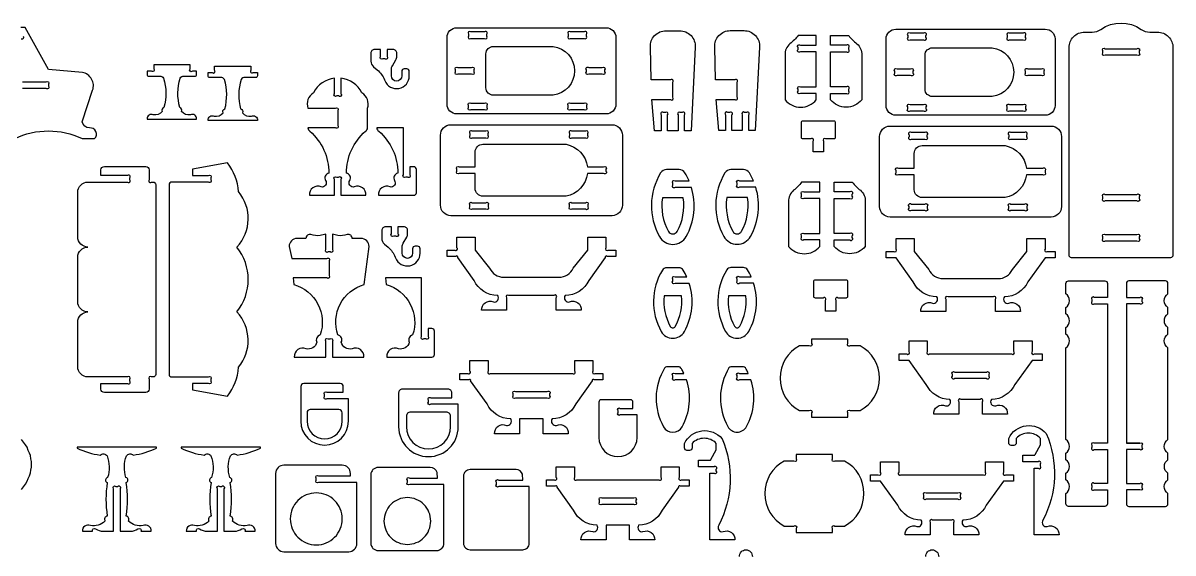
# Model space of a CAD drawing. Extents: x 2212 to 6276, y -163 to 2394.
# Drawn here: x 4152 to 6276, y 1415 to 2394 of the extents above; entities that cross this region are included whole.
import ezdxf

# ---------------------------------------------------------------- set-up
doc = ezdxf.new("R2010")
doc.units = 0
doc.header["$MEASUREMENT"] = 0
doc.layers.add('LAYER1', color=18, linetype='CONTINUOUS')

msp = doc.modelspace()

# ---------------------------------------------------------------- linework, layer by layer
at = {"layer": 'LAYER1'}
for points in [[(4136.3, 2180, -0.230289), (4260.9, 2180), (4284, 2180, 0.729626), (4274.5, 2199.7, -0.343544), (4260.9, 2211.2), (4280.3, 2269.4, 0.456332), (4261.5, 2302.3), (4198.6, 2307.6), (4155.6, 2385.6), (4147.6, 2385.6)], [(4151.4, 2369, -1), (4148.2, 2364)], [(4150.6, 2284.8), (4194.3, 2284.8, -1), (4198.6, 2280.5), (4198.6, 2278.8), (4198.6, 2277, -1), (4194.3, 2272.8), (4150.6, 2272.8)], [(5475, 1407.8, -0.427943), (5487, 1420.4, -0.427943), (5499, 1407.8, 0.204981)], [(5819.2, 1407.8, -0.427943), (5831.2, 1420.4, -0.427943), (5843.1, 1407.8, 0.204981)]]:
    msp.add_lwpolyline(points, format="xyb", dxfattribs=at)
for points in [[(4934.9, 2243.8), (4934.9, 2366.8, -0.414214), (4952.9, 2384.8), (5228.9, 2384.8, -0.414214), (5246.9, 2366.8), (5246.9, 2243.8, -0.414214), (5228.9, 2225.8), (4952.9, 2225.8, -0.414214)], [(5318.4, 2194.6), (5313.3, 2252.2), (5347.8, 2252.2, 1), (5352, 2256.4), (5352, 2284.2, 1), (5347.8, 2288.5), (5312.3, 2288.5), (5310.5, 2349, -0.431081), (5339.3, 2379.4), (5364.7, 2379.4, -0.431081), (5393.4, 2349), (5385.6, 2194.6), (5373.6, 2194.6), (5373.6, 2224, 1), (5369.4, 2228.2), (5365.8, 2228.2, 1), (5361.6, 2224), (5361.6, 2194.6), (5342.4, 2194.6), (5342.4, 2224, 1), (5338.2, 2228.2), (5334.6, 2228.2, 1), (5330.4, 2224), (5330.4, 2194.6)], [(5437.2, 2194.8), (5432.2, 2252.4), (5466.6, 2252.4, 1), (5470.8, 2256.7), (5470.8, 2284.5, 1), (5466.6, 2288.7), (5431.1, 2288.7), (5429.4, 2349.2, -0.431081), (5458.1, 2379.6), (5483.6, 2379.6, -0.431081), (5512.3, 2349.2), (5504.4, 2194.8), (5492.4, 2194.8), (5492.4, 2224.2, 1), (5488.2, 2228.4), (5484.7, 2228.4, 1), (5480.4, 2224.2), (5480.4, 2194.8), (5461.2, 2194.8), (5461.2, 2224.2, 1), (5457, 2228.4), (5453.5, 2228.4, 1), (5449.2, 2224.2), (5449.2, 2194.8)], [(5746, 2241.3), (5746, 2364.3, -0.414214), (5764, 2382.3), (6040, 2382.3, -0.414214), (6058, 2364.3), (6058, 2241.3, -0.414214), (6040, 2223.3), (5764, 2223.3, -0.414214)], [(6088.7, 1960.1, -0.414214), (6083.9, 1964.9), (6083.9, 2348, -0.414214), (6112.7, 2376.8), (6126.9, 2376.8, 0.155074), (6142.7, 2381.8, -0.31779), (6217.2, 2381.8, 0.155074), (6232.9, 2376.8), (6247.1, 2376.8, -0.414214), (6275.9, 2348), (6275.9, 1964.9, -0.414214), (6271.1, 1960.1)], [(4974.8, 2373.1), (4974.8, 2369.6, 1), (4979.1, 2365.3), (5004.2, 2365.3, 1), (5008.4, 2369.6), (5008.4, 2373.1, 1), (5004.2, 2377.3), (4979.1, 2377.3, 1)], [(5158.8, 2373.1), (5158.8, 2369.6, 1), (5163.1, 2365.3), (5188.2, 2365.3, 1), (5192.4, 2369.6), (5192.4, 2373.1, 1), (5188.2, 2377.3), (5163.1, 2377.3, 1)], [(5559.4, 2334.4), (5559.4, 2251.6, 0.468323), (5617, 2251.6), (5617, 2263.6), (5587.6, 2263.6, -1), (5583.4, 2267.8), (5583.4, 2271.3, -1), (5587.6, 2275.6), (5617, 2275.6), (5617, 2340.4), (5587.6, 2340.4, -1), (5583.4, 2344.7), (5583.4, 2348.2, -1), (5587.6, 2352.4), (5617, 2352.4), (5617, 2370.4), (5583.4, 2370.4, -0.082449), (5568.4, 2355.4, 0.237515)], [(5701, 2334.4), (5701, 2251.6, -0.468323), (5643.4, 2251.6), (5643.4, 2263.6), (5672.7, 2263.6, 1), (5677, 2267.8), (5677, 2271.3, 1), (5672.7, 2275.6), (5643.4, 2275.6), (5643.4, 2340.4), (5672.7, 2340.4, 1), (5677, 2344.7), (5677, 2348.2, 1), (5672.7, 2352.4), (5643.4, 2352.4), (5643.4, 2370.4), (5677, 2370.4, 0.082449), (5692, 2355.4, -0.237515)], [(5786, 2370.6), (5786, 2367.1, 1), (5790.2, 2362.8), (5815.3, 2362.8, 1), (5819.6, 2367.1), (5819.6, 2370.6, 1), (5815.3, 2374.8), (5790.2, 2374.8, 1)], [(5969.9, 2370.6), (5969.9, 2367.1, 1), (5974.2, 2362.8), (5999.3, 2362.8, 1), (6003.5, 2367.1), (6003.5, 2370.6, 1), (5999.3, 2374.8), (5974.2, 2374.8, 1)], [(4819.2, 2288.9), (4819.8, 2287.2, 0.825341), (4865.3, 2295.9), (4865.3, 2304.2, 0.414214), (4860.6, 2308.8), (4855.9, 2308.8, 0.414214), (4851.3, 2304.2), (4851.3, 2295.9, -1), (4832.1, 2295.9), (4832.1, 2307.6, -0.131652), (4834, 2314.5), (4840.4, 2325.5, 0.131652), (4842.2, 2332.4), (4842.2, 2337.6, 0.414214), (4835.3, 2344.6), (4824.3, 2344.6), (4824.3, 2331.9, -1), (4820, 2327.7), (4816.5, 2327.7, -1), (4812.3, 2331.9), (4812.3, 2344.6), (4801.3, 2344.6, 0.414214), (4794.3, 2337.6), (4794.3, 2323.3, 0.220517), (4799.2, 2312.8), (4806.1, 2306.9, -0.122252)], [(5130.8, 2260.3), (5020.4, 2260.3, -0.414214), (5006.9, 2273.8), (5006.9, 2336.8, -0.414214), (5020.4, 2350.3), (5130.8, 2350.3, -0.88519)], [(5941.9, 2257.8), (5831.5, 2257.8, -0.414214), (5818, 2271.3), (5818, 2334.3, -0.414214), (5831.5, 2347.8), (5941.9, 2347.8, -0.88519)], [(6150.6, 2346.2), (6209.3, 2346.2, -1), (6213.5, 2342), (6213.5, 2338.5, -1), (6209.3, 2334.2), (6150.6, 2334.2, -1), (6146.3, 2338.5), (6146.3, 2342, -1)], [(4426.7, 2216.2), (4472.3, 2216.2, 0.570657), (4461.1, 2224.2, -0.289506), (4444.6, 2230.4, 0.497317), (4441.4, 2237.3, 0.217136), (4441.4, 2237.3, -0.145354), (4442.2, 2291.9, -0.281118), (4449.2, 2295.4), (4469.5, 2295.4, 0.414214), (4472.4, 2298.3), (4472.4, 2304.6), (4464.6, 2304.6, -1), (4460.4, 2308.8), (4460.4, 2316.6), (4432.8, 2316.6), (4426.7, 2316.6), (4420.7, 2316.6), (4393.1, 2316.6), (4393.1, 2308.8, -1), (4388.9, 2304.6), (4381.1, 2304.6), (4381.1, 2298.3, 0.414214), (4384, 2295.4), (4404.3, 2295.4, -0.281118), (4411.3, 2291.9, -0.145354), (4412.1, 2237.3, 0.217136), (4412.1, 2237.3, 0.497317), (4408.9, 2230.4, -0.289506), (4392.3, 2224.2, 0.570657), (4381.2, 2216.2)], [(4539.1, 2213.7), (4493.5, 2213.7, -0.570657), (4504.7, 2221.7, 0.289506), (4521.2, 2227.9, -0.497317), (4524.4, 2234.8, -0.217136), (4524.4, 2234.8, 0.145354), (4523.7, 2289.4, 0.281118), (4516.6, 2292.9), (4496.4, 2292.9, -0.414214), (4493.5, 2295.8), (4493.5, 2302.1), (4501.2, 2302.1, 1), (4505.5, 2306.3), (4505.5, 2314.1), (4533.1, 2314.1), (4539.1, 2314.1), (4545.1, 2314.1), (4572.7, 2314.1), (4572.7, 2306.3, 1), (4576.9, 2302.1), (4584.7, 2302.1), (4584.7, 2295.8, -0.414214), (4581.8, 2292.9), (4561.6, 2292.9, 0.281118), (4554.5, 2289.4, 0.145354), (4553.7, 2234.8, -0.217136), (4553.7, 2234.8, -0.497317), (4556.9, 2227.9, 0.289506), (4573.5, 2221.7, -0.570657), (4584.7, 2213.7)], [(4980.2, 2299.3), (4955.1, 2299.3, -1), (4950.8, 2303.6), (4950.8, 2307.1, -1), (4955.1, 2311.3), (4980.2, 2311.3, -1), (4984.4, 2307.1), (4984.4, 2303.6, -1)], [(5196.7, 2311.3), (5221.8, 2311.3, -1), (5226, 2307.1), (5226, 2303.6, -1), (5221.8, 2299.3), (5196.7, 2299.3, -1), (5192.4, 2303.6), (5192.4, 2307.1, -1)], [(5791.3, 2296.8), (5766.2, 2296.8, -1), (5762, 2301.1), (5762, 2304.6, -1), (5766.2, 2308.8), (5791.3, 2308.8, -1), (5795.6, 2304.6), (5795.6, 2301.1, -1)], [(6007.8, 2308.8), (6032.9, 2308.8, -1), (6037.1, 2304.6), (6037.1, 2301.1, -1), (6032.9, 2296.8), (6007.8, 2296.8, -1), (6003.5, 2301.1), (6003.5, 2304.6, -1)], [(4739, 2291.9), (4739, 2263, -1), (4734.7, 2258.8), (4731.2, 2258.8, -1), (4727, 2263), (4727, 2291.9, 0.24185), (4688.3, 2264.9, 0.346655), (4677.9, 2236.1), (4728.7, 2236.1, -1), (4733, 2231.9), (4733, 2204.3, -1), (4728.7, 2200.1), (4677.9, 2200.1, 0.260797), (4681.6, 2193.6, -0.220455), (4716.6, 2116.2, 0.497317), (4710.4, 2102.7, -0.687365), (4702.4, 2090.8, 0.570657), (4680.7, 2075.3), (4727, 2075.3), (4727, 2104.7, -1), (4731.2, 2108.9), (4733, 2108.9), (4734.7, 2108.9, -1), (4739, 2104.7), (4739, 2075.3), (4785.2, 2075.3, 0.570657), (4763.6, 2090.8, -0.687365), (4755.5, 2102.7, 0.497317), (4749.3, 2116.2, -0.220455), (4784.4, 2193.6, 0.260797), (4788, 2200.1), (4788, 2236.1, 0.346655), (4777.6, 2264.9, 0.24185)], [(4979.1, 2245.3), (5004.2, 2245.3, -1), (5008.4, 2241.1), (5008.4, 2237.6, -1), (5004.2, 2233.3), (4979.1, 2233.3, -1), (4974.8, 2237.6), (4974.8, 2241.1, -1)], [(5163.1, 2245.3), (5188.2, 2245.3, -1), (5192.4, 2241.1), (5192.4, 2237.6, -1), (5188.2, 2233.3), (5163.1, 2233.3, -1), (5158.8, 2237.6), (5158.8, 2241.1, -1)], [(5790.2, 2242.8), (5815.3, 2242.8, -1), (5819.6, 2238.6), (5819.6, 2235.1, -1), (5815.3, 2230.8), (5790.2, 2230.8, -1), (5786, 2235.1), (5786, 2238.6, -1)], [(5974.2, 2242.8), (5999.3, 2242.8, -1), (6003.5, 2238.6), (6003.5, 2235.1, -1), (5999.3, 2230.8), (5974.2, 2230.8, -1), (5969.9, 2235.1), (5969.9, 2238.6, -1)], [(5611.4, 2155.4), (5611.4, 2175.2, 1), (5607.1, 2179.4), (5592.6, 2179.4, -0.414214), (5589.8, 2182.3), (5589.8, 2210.1, -0.414214), (5592.6, 2213), (5649.3, 2213, -0.414214), (5652.2, 2210.1), (5652.2, 2182.3, -0.414214), (5649.3, 2179.4), (5634.8, 2179.4, 1), (5630.6, 2175.2), (5630.6, 2155.4)], [(4873.5, 2075.3, 0.414214), (4878.3, 2080.1), (4878.3, 2123.3, 0.414214), (4873.5, 2128.1), (4866.3, 2128.1), (4866.3, 2113.2, -1), (4862.1, 2108.9), (4858.6, 2108.9, -1), (4854.3, 2113.2), (4854.3, 2200.1), (4805.3, 2200.1, 0.260797), (4808.9, 2193.6, -0.220455), (4843.9, 2116.2, 0.497317), (4837.8, 2102.7, -0.687365), (4829.7, 2090.8, 0.570657), (4808.1, 2075.3)], [(4922.9, 2056.9), (4922.9, 2186.5, -0.414214), (4942.1, 2205.7), (5239.7, 2205.7, -0.414214), (5258.9, 2186.5), (5258.9, 2056.9, -0.414214), (5239.7, 2037.7), (4942.1, 2037.7, -0.414214)], [(4977.3, 2189.5), (4977.3, 2185.9, 1), (4981.5, 2181.7), (5006.7, 2181.7, 1), (5010.9, 2185.9), (5010.9, 2189.5, 1), (5006.7, 2193.7), (4981.5, 2193.7, 1)], [(5161.3, 2189.5), (5161.3, 2185.9, 1), (5165.5, 2181.7), (5190.6, 2181.7, 1), (5194.9, 2185.9), (5194.9, 2189.5, 1), (5190.6, 2193.7), (5165.5, 2193.7, 1)], [(5734, 2054.4), (5734, 2184, -0.414214), (5753.2, 2203.2), (6050.8, 2203.2, -0.414214), (6070, 2184), (6070, 2054.4, -0.414214), (6050.8, 2035.2), (5753.2, 2035.2, -0.414214)], [(5817.8, 2191.2), (5792.7, 2191.2, 1), (5788.4, 2186.9), (5788.4, 2183.4, 1), (5792.7, 2179.2), (5817.8, 2179.2, 1), (5822, 2183.4), (5822, 2186.9, 1)], [(5972.4, 2186.9), (5972.4, 2183.4, 1), (5976.6, 2179.2), (6001.8, 2179.2, 1), (6006, 2183.4), (6006, 2186.9, 1), (6001.8, 2191.2), (5976.6, 2191.2, 1)], [(5194.2, 2127.7), (5224.2, 2127.7, -1), (5228.5, 2123.5), (5228.5, 2119.9, -1), (5224.2, 2115.7), (5194.2, 2115.7, -0.326135), (5154.8, 2073.7), (5001.3, 2073.7, -0.414214), (4986.9, 2088.1), (4986.9, 2115.7), (4957.5, 2115.7, -1), (4953.3, 2119.9), (4953.3, 2123.5, -1), (4957.5, 2127.7), (4986.9, 2127.7), (4986.9, 2155.3, -0.414214), (5001.3, 2169.7), (5154.8, 2169.7, -0.326135)], [(6005.3, 2125.2), (6035.4, 2125.2, -1), (6039.6, 2120.9), (6039.6, 2117.4, -1), (6035.4, 2113.2), (6005.3, 2113.2, -0.326135), (5965.9, 2071.2), (5812.4, 2071.2, -0.414214), (5798, 2085.6), (5798, 2113.2), (5768.7, 2113.2, -1), (5764.4, 2117.4), (5764.4, 2120.9, -1), (5768.7, 2125.2), (5798, 2125.2), (5798, 2152.8, -0.414214), (5812.4, 2167.2), (5965.9, 2167.2, -0.326135)], [(4271.7, 1859.8, -0.414214), (4252.9, 1878.7), (4252.9, 1961, -0.414214), (4271.7, 1979.8, -0.414214), (4252.9, 1998.7), (4252.9, 2081, -0.414214), (4271.7, 2099.8), (4344.6, 2099.8, 1), (4348.9, 2104.1), (4348.9, 2107.6, 1), (4344.6, 2111.8), (4295.7, 2111.8), (4295.7, 2122.4, -0.414214), (4302, 2128.6), (4378.6, 2128.6, -0.414214), (4384.9, 2122.4), (4384.9, 2104.1, 1), (4389.1, 2099.8), (4392.1, 2099.8, -0.414214), (4396.9, 2095), (4396.9, 1744.6, -0.414214), (4392.1, 1739.8), (4389.1, 1739.8, 1), (4384.9, 1735.6), (4384.9, 1717.3, -0.414214), (4378.6, 1711), (4302, 1711, -0.414214), (4295.7, 1717.3), (4295.7, 1727.8), (4344.6, 1727.8, 1), (4348.9, 1732.1), (4348.9, 1735.6, 1), (4344.6, 1739.8), (4271.7, 1739.8, -0.414214), (4252.9, 1758.7), (4252.9, 1841, -0.414214)], [(4549.6, 2082.1, 0.157436), (4529.2, 2135.2), (4464.8, 2123.8), (4464.8, 2111.8), (4494.1, 2111.8, -1), (4498.4, 2107.6), (4498.4, 2104.1, -1), (4494.1, 2099.8), (4426.4, 2099.8, 0.414214), (4421.6, 2095), (4421.6, 2051.8), (4421.6, 1744.6, 0.414214), (4426.4, 1739.8), (4494.1, 1739.8, -1), (4498.4, 1735.6), (4498.4, 1732.1, -1), (4494.1, 1727.8), (4464.8, 1727.8), (4464.8, 1715.8), (4529.2, 1704.5, 0.157436), (4549.6, 1757.6, 0.379394), (4546.9, 1859.8, 0.346118), (4546.9, 1979.8, 0.379394)], [(5386.4, 2089.9), (5356.2, 2089.9, -1), (5352, 2094.2), (5352, 2097.7, -1), (5356.2, 2101.9), (5382, 2101.9, 0.035368), (5374.5, 2116.6, 0.261699), (5363.5, 2122.8), (5340.5, 2122.8, 0.261699), (5329.5, 2116.6, 0.2701), (5327.2, 1999.3, 0.587624), (5376.8, 1999.3, 0.203772)], [(5505.3, 2090.2), (5475.1, 2090.2, -1), (5470.8, 2094.4), (5470.8, 2097.9, -1), (5475.1, 2102.2), (5500.9, 2102.2, 0.035368), (5493.4, 2116.8, 0.261699), (5482.3, 2123), (5459.4, 2123, 0.261699), (5448.3, 2116.8, 0.2701), (5446.1, 1999.5, 0.587624), (5495.6, 1999.5, 0.203772)], [(5566, 2063.7), (5566, 1980.8, 0.468323), (5623.6, 1980.8), (5623.6, 1992.8), (5594.2, 1992.8, -1), (5590, 1997.1), (5590, 2000.6, -1), (5594.2, 2004.8), (5623.6, 2004.8), (5623.6, 2069.7), (5594.2, 2069.7, -1), (5590, 2073.9), (5590, 2077.4, -1), (5594.2, 2081.7), (5623.6, 2081.7), (5623.6, 2099.7), (5590, 2099.7, -0.082449), (5575, 2084.6, 0.237515)], [(5707.6, 2063.7), (5707.6, 1980.8, -0.468323), (5650, 1980.8), (5650, 1992.8), (5679.3, 1992.8, 1), (5683.6, 1997.1), (5683.6, 2000.6, 1), (5679.3, 2004.8), (5650, 2004.8), (5650, 2069.7), (5679.3, 2069.7, 1), (5683.6, 2073.9), (5683.6, 2077.4, 1), (5679.3, 2081.7), (5650, 2081.7), (5650, 2099.7), (5683.6, 2099.7, 0.082449), (5698.6, 2084.6, -0.237515)], [(4981.5, 2061.7), (5006.7, 2061.7, -1), (5010.9, 2057.5), (5010.9, 2053.9, -1), (5006.7, 2049.7), (4981.5, 2049.7, -1), (4977.3, 2053.9), (4977.3, 2057.5, -1)], [(5165.5, 2061.7), (5190.6, 2061.7, -1), (5194.9, 2057.5), (5194.9, 2053.9, -1), (5190.6, 2049.7), (5165.5, 2049.7, -1), (5161.3, 2053.9), (5161.3, 2057.5, -1)], [(5371.2, 2070.7), (5332.8, 2070.7, 0.166664), (5344, 2008.6, 0.587624), (5360, 2008.6, 0.166664)], [(5490, 2071), (5451.7, 2071, 0.166664), (5462.9, 2008.8, 0.587624), (5478.8, 2008.8, 0.166664)], [(6150.6, 2077), (6209.3, 2077, -1), (6213.5, 2072.8), (6213.5, 2069.3, -1), (6209.3, 2065), (6150.6, 2065, -1), (6146.3, 2069.3), (6146.3, 2072.8, -1)], [(5792.7, 2059.2), (5817.8, 2059.2, -1), (5822, 2054.9), (5822, 2051.4, -1), (5817.8, 2047.2), (5792.7, 2047.2, -1), (5788.4, 2051.4), (5788.4, 2054.9, -1)], [(5976.6, 2059.2), (6001.8, 2059.2, -1), (6006, 2054.9), (6006, 2051.4, -1), (6001.8, 2047.2), (5976.6, 2047.2, -1), (5972.4, 2051.4), (5972.4, 2054.9, -1)], [(4711.1, 1776.5), (4711.1, 1805.9, -1), (4715.3, 1810.1), (4718.8, 1810.1, -1), (4723.1, 1805.9), (4723.1, 1776.5), (4781.3, 1776.5, 0.570657), (4759.7, 1791.9, -0.424269), (4739.6, 1803.9, 0.497317), (4733.4, 1817.3, -0.429094), (4782.1, 1910.7), (4791, 1980.8), (4791, 1980.8, 0.414214), (4776.2, 1995.6), (4759.8, 1995.6, 0.480696), (4750.6, 2003, -0.114725), (4733.3, 2000.9, 0.056195), (4723.1, 2003.4), (4723.1, 1975, -1), (4718.8, 1970.7), (4715.3, 1970.7, -1), (4711.1, 1975), (4711.1, 2003.4, 0.056195), (4700.8, 2000.9, -0.114725), (4683.5, 2003, 0.480696), (4674.3, 1995.6), (4657.9, 1995.6, 0.414214), (4643.2, 1980.8), (4643.2, 1980.8), (4648.2, 1958.7), (4712.8, 1958.7, -1), (4717.1, 1954.5), (4717.1, 1927, -1), (4712.8, 1922.7), (4650.5, 1922.7), (4652, 1910.7, -0.429094), (4700.7, 1817.3, 0.497317), (4694.5, 1803.9, -0.424269), (4674.5, 1791.9, 0.570657), (4652.8, 1776.5)], [(4839.2, 1961.3), (4839.9, 1959.6, 0.825341), (4885.3, 1968.4), (4885.3, 1976.6, 0.414214), (4880.7, 1981.3), (4875.9, 1981.3, 0.414214), (4871.3, 1976.6), (4871.3, 1968.4, -1), (4852.2, 1968.4), (4852.2, 1980, -0.131652), (4854, 1987), (4860.4, 1998, 0.131652), (4862.2, 2004.9), (4862.2, 2010.1, 0.414214), (4855.3, 2017), (4844.3, 2017), (4844.3, 2004.4, -1), (4840.1, 2000.1), (4836.5, 2000.1, -1), (4832.3, 2004.4), (4832.3, 2017), (4821.3, 2017, 0.414214), (4814.4, 2010.1), (4814.4, 1995.8, 0.220517), (4819.3, 1985.2), (4826.2, 1979.3, -0.122252)], [(5136.7, 1863), (5136.7, 1886.1, 1), (5132.4, 1890.3), (5066.9, 1890.3), (5049.3, 1890.3, 1), (5045.1, 1886.1), (5045.1, 1863), (4998.8, 1863, -0.570657), (5020.5, 1878.4, 0.687365), (5028.5, 1890.3, -0.291722), (4985, 1918.1), (4954.6, 1960.5, 1), (4951.1, 1962.3), (4934.9, 1962.3), (4934.9, 1974.3), (4949.1, 1974.3, 1), (4953.3, 1978.5), (4953.3, 1998.3), (4986.9, 1998.3), (4986.9, 1974.3), (5013.7, 1940.6, 0.291722), (5039.8, 1923.9), (5066.9, 1923.9), (5141.9, 1923.9, 0.291722), (5168, 1940.6), (5194.9, 1974.3), (5194.9, 1998.3), (5228.5, 1998.3), (5228.5, 1978.5, 1), (5232.7, 1974.3), (5246.9, 1974.3), (5246.9, 1962.3), (5230.6, 1962.3, 1), (5227.2, 1960.5), (5196.7, 1918.1, -0.291722), (5153.2, 1890.3, 0.687365), (5161.3, 1878.4, -0.570657), (5182.9, 1863)], [(6150.6, 2002.7), (6209.3, 2002.7, -1), (6213.5, 1998.5), (6213.5, 1994.9, -1), (6209.3, 1990.7), (6150.6, 1990.7, -1), (6146.3, 1994.9), (6146.3, 1998.5, -1)], [(5947.8, 1860.5), (5947.8, 1883.6, 1), (5943.6, 1887.8), (5878, 1887.8), (5860.5, 1887.8, 1), (5856.2, 1883.6), (5856.2, 1860.5), (5810, 1860.5, -0.570657), (5831.6, 1875.9, 0.687365), (5839.7, 1887.8, -0.291722), (5796.1, 1915.6), (5764.4, 1959.8), (5746, 1959.8), (5746, 1971.8), (5760.2, 1971.8, 1), (5764.4, 1976), (5764.4, 1995.8), (5798, 1995.8), (5798, 1971.8), (5824.9, 1938.1, 0.291722), (5851, 1921.4), (5878, 1921.4), (5953, 1921.4, 0.291722), (5979.2, 1938.1), (6006, 1971.8), (6006, 1995.8), (6039.6, 1995.8), (6039.6, 1976, 1), (6043.8, 1971.8), (6058, 1971.8), (6058, 1959.8), (6039.6, 1959.8), (6007.9, 1915.6, -0.291722), (5964.4, 1887.8, 0.687365), (5972.4, 1875.9, -0.570657), (5994.1, 1860.5)], [(5382.4, 1912.5), (5356.2, 1912.5, -1), (5352, 1916.8), (5352, 1920.3, -1), (5356.2, 1924.5), (5377.8, 1924.5, 0.031694), (5371.2, 1937.2, 0.261699), (5363.5, 1941.5), (5340.5, 1941.5, 0.261699), (5332.8, 1937.2, 0.2701), (5330.6, 1823.7, 0.587624), (5373.4, 1823.7, 0.206482)], [(5501.3, 1912.8), (5475.1, 1912.8, -1), (5470.8, 1917), (5470.8, 1920.5, -1), (5475.1, 1924.8), (5496.7, 1924.8, 0.031694), (5490.1, 1937.4, 0.261699), (5482.3, 1941.7), (5459.4, 1941.7, 0.261699), (5451.6, 1937.4, 0.2701), (5449.4, 1824, 0.587624), (5492.3, 1824, 0.206482)], [(4907, 1829.3), (4899.8, 1829.3), (4899.8, 1814.4, -1), (4895.6, 1810.1), (4892, 1810.1, -1), (4887.8, 1814.4), (4887.8, 1922.7), (4887.8, 1922.7), (4887.8, 1922.7), (4821.2, 1922.7), (4822.7, 1910.7, -0.429094), (4871.4, 1817.3, 0.497317), (4865.2, 1803.9, -0.424269), (4845.2, 1791.9, 0.570657), (4823.5, 1776.5), (4907, 1776.5, 0.414214), (4911.8, 1781.3), (4911.8, 1824.5, 0.414214)], [(5634.1, 1861.6), (5634.1, 1881.4, 1), (5629.9, 1885.6), (5615.4, 1885.6, -0.414214), (5612.5, 1888.5), (5612.5, 1916.3, -0.414214), (5615.4, 1919.2), (5672, 1919.2, -0.414214), (5674.9, 1916.3), (5674.9, 1888.5, -0.414214), (5672, 1885.6), (5657.5, 1885.6, 1), (5653.3, 1881.4), (5653.3, 1861.6)], [(6078.2, 1703.9), (6078.2, 1793.8, 0.531486), (6078.2, 1819), (6078.2, 1831, 0.531486), (6078.2, 1856.1), (6078.2, 1868.1, 0.531486), (6078.2, 1893.3), (6078.2, 1912.5, -0.414214), (6083, 1917.3), (6150.2, 1917.3, -0.414214), (6155, 1912.5), (6155, 1886.7), (6130.4, 1886.7, 1), (6126.2, 1882.5), (6126.2, 1879, 1), (6130.4, 1874.7), (6155, 1874.7), (6155, 1617.5), (6130.4, 1617.5, 1), (6126.2, 1613.3), (6126.2, 1609.8, 1), (6130.4, 1605.5), (6155, 1605.5), (6155, 1543.2), (6130.4, 1543.2, 1), (6126.2, 1538.9), (6126.2, 1535.4, 1), (6130.4, 1531.2), (6155, 1531.2), (6155, 1505.4, -0.414214), (6150.2, 1500.6), (6083, 1500.6, -0.414214), (6078.2, 1505.4), (6078.2, 1524.6, 0.531486), (6078.2, 1549.8), (6078.2, 1561.8, 0.531486), (6078.2, 1586.9), (6078.2, 1598.9, 0.531486), (6078.2, 1624.1), (6078.2, 1691.9)], [(6266.6, 1703.9), (6266.6, 1793.8, -0.531486), (6266.6, 1819), (6266.6, 1831, -0.531486), (6266.6, 1856.1), (6266.6, 1868.1, -0.531486), (6266.6, 1893.3), (6266.6, 1912.5, 0.414214), (6261.8, 1917.3), (6194.6, 1917.3, 0.414214), (6189.8, 1912.5), (6189.8, 1886.7), (6214.4, 1886.7, -1), (6218.6, 1882.5), (6218.6, 1879, -1), (6214.4, 1874.7), (6189.8, 1874.7), (6189.8, 1617.5), (6214.4, 1617.5, -1), (6218.6, 1613.3), (6218.6, 1609.8, -1), (6214.4, 1605.5), (6189.8, 1605.5), (6189.8, 1543.2), (6214.4, 1543.2, -1), (6218.6, 1538.9), (6218.6, 1535.4, -1), (6214.4, 1531.2), (6189.8, 1531.2), (6189.8, 1505.4, 0.414214), (6194.6, 1500.6), (6261.8, 1500.6, 0.414214), (6266.6, 1505.4), (6266.6, 1524.6, -0.531486), (6266.6, 1549.8), (6266.6, 1561.8, -0.531486), (6266.6, 1586.9), (6266.6, 1598.9, -0.531486), (6266.6, 1624.1), (6266.6, 1691.9)], [(5367.8, 1889.5), (5336.2, 1889.5, 0.15764), (5347.4, 1833.1, 0.587624), (5356.6, 1833.1, 0.15764)], [(5486.7, 1889.7), (5455, 1889.7, 0.15764), (5466.2, 1833.3, 0.587624), (5475.5, 1833.3, 0.15764)], [(5585.9, 1677.5), (5604.1, 1677.5, -1), (5608.3, 1673.3), (5608.3, 1665.5), (5675.5, 1665.5), (5675.5, 1673.3, -1), (5679.8, 1677.5), (5697.9, 1677.5, 0.59581), (5697.9, 1797.5), (5679.8, 1797.5, -1), (5675.5, 1801.8), (5675.5, 1809.5), (5608.3, 1809.5), (5608.3, 1801.8, -1), (5604.1, 1797.5), (5585.9, 1797.5, 0.59581)], [(5822, 1806.3), (5822, 1786.5, 1), (5826.3, 1782.3), (5977.8, 1782.3, 1), (5982, 1786.5), (5982, 1806.3), (6015.6, 1806.3), (6015.6, 1786.5, 1), (6019.8, 1782.3), (6034, 1782.3), (6034, 1770.3), (6015.6, 1770.3), (5983.9, 1726.1, -0.291722), (5940.4, 1698.3, 0.687365), (5948.4, 1686.4, -0.570657), (5970.1, 1671), (5923.8, 1671), (5923.8, 1694.1, 1), (5919.6, 1698.3), (5884.5, 1698.3, 1), (5880.2, 1694.1), (5880.2, 1671), (5834, 1671, -0.570657), (5855.6, 1686.4, 0.687365), (5863.7, 1698.3, -0.291722), (5820.1, 1726.1), (5788.4, 1770.3), (5770, 1770.3), (5770, 1782.3), (5784.2, 1782.3, 1), (5788.4, 1786.5), (5788.4, 1806.3)], [(5010.9, 1770.3), (5010.9, 1750.6, 1), (5015.1, 1746.3), (5166.6, 1746.3, 1), (5170.9, 1750.6), (5170.9, 1770.3), (5204.5, 1770.3), (5204.5, 1750.6, 1), (5208.7, 1746.3), (5222.9, 1746.3), (5222.9, 1734.3), (5206.6, 1734.3, 1), (5203.2, 1732.6), (5172.7, 1690.2, -0.291722), (5129.2, 1662.4, 0.687365), (5137.3, 1650.4, -0.570657), (5158.9, 1635), (5112.7, 1635), (5112.7, 1662.4), (5069.1, 1662.4), (5069.1, 1635), (5022.8, 1635, -0.570657), (5044.5, 1650.4, 0.687365), (5052.5, 1662.4, -0.291722), (5009, 1690.2), (4978.6, 1732.6, 1), (4975.1, 1734.3), (4958.9, 1734.3), (4958.9, 1746.3), (4973.1, 1746.3, 1), (4977.3, 1750.6), (4977.3, 1770.3)], [(5368.6, 1753.6, 0.014243), (5367.1, 1756.3, 0.261699), (5363.5, 1758.4), (5340.5, 1758.4, 0.261699), (5336.9, 1756.3, 0.2701), (5334.8, 1647.7, 0.587624), (5369.2, 1647.7, 0.21016), (5377.4, 1734.2), (5356.2, 1734.2, -1), (5352, 1738.4), (5352, 1741.9, -1), (5356.2, 1746.2), (5372.6, 1746.2, 0.026696)], [(5487.5, 1753.9, 0.014243), (5486, 1756.5, 0.261699), (5482.3, 1758.6), (5459.4, 1758.6, 0.261699), (5455.7, 1756.5, 0.2701), (5453.6, 1648, 0.587624), (5488.1, 1648, 0.21016), (5496.2, 1734.4), (5475.1, 1734.4, -1), (5470.8, 1738.7), (5470.8, 1742.2, -1), (5475.1, 1746.4), (5491.4, 1746.4, 0.026696)], [(5931.4, 1736.7), (5872.7, 1736.7, -1), (5868.4, 1741), (5868.4, 1744.5, -1), (5872.7, 1748.7), (5931.4, 1748.7, -1), (5935.6, 1744.5), (5935.6, 1741, -1)], [(4743.3, 1722.1, 0.414214), (4737.7, 1727.6), (4670.3, 1727.6, 0.414214), (4664.8, 1722.1), (4664.8, 1657.9, 1), (4752.9, 1657.9), (4752.9, 1699.6), (4713.1, 1699.6, -1), (4708.8, 1703.8), (4708.8, 1707.3, -1), (4713.1, 1711.6), (4743.3, 1711.6)], [(4943.7, 1710.4, 0.414214), (4936.8, 1717.3), (4852.5, 1717.3, 0.414214), (4845.6, 1710.4), (4845.6, 1647.6, 1), (4955.7, 1647.6), (4955.7, 1689.3), (4904.9, 1689.3, -1), (4900.6, 1693.5), (4900.6, 1697, -1), (4904.9, 1701.3), (4943.7, 1701.3)], [(5061.5, 1712.8), (5120.2, 1712.8, -1), (5124.5, 1708.6), (5124.5, 1705, -1), (5120.2, 1700.8), (5061.5, 1700.8, -1), (5057.3, 1705), (5057.3, 1708.6, -1)], [(4735.2, 1679.7), (4682.4, 1679.7, 0.414214), (4676.3, 1673.6), (4676.3, 1657.9, 1), (4741.4, 1657.9), (4741.4, 1673.6, 0.414214)], [(5278.3, 1693.2, 0.414214), (5273.9, 1697.6), (5220, 1697.6, 0.414214), (5215.5, 1693.2), (5215.5, 1627.9, 1), (5286, 1627.9), (5286, 1669.6), (5255, 1669.6, -1), (5250.8, 1673.8), (5250.8, 1677.4, -1), (5255, 1681.6), (5278.3, 1681.6)], [(4933.6, 1674.9), (4867.6, 1674.9, 0.414214), (4860, 1667.2), (4860, 1647.6, 1), (4941.3, 1647.6), (4941.3, 1667.2, 0.414214)], [(5421.8, 1585.9, -0.029821), (5422.5, 1587.4), (5432.3, 1605.3, 0.121687), (5432.3, 1605.3), (5432.3, 1616.9, 0.427031), (5387.6, 1616.9), (5387.6, 1608.7, -0.414214), (5383, 1604.1), (5378.2, 1604.1, -0.414214), (5373.6, 1608.7), (5373.6, 1616.9, -0.545644), (5443, 1625.7, -0.225477), (5436.9, 1465.9, 0.687365), (5444.9, 1454, -0.570657), (5466.6, 1438.6), (5420.3, 1438.6), (5420.3, 1561.9), (5428.1, 1561.9, 1), (5432.3, 1566.1), (5432.3, 1569.6, 1), (5428.1, 1573.9), (5399.6, 1573.9), (5399.6, 1585.9)], [(6020.6, 1595.2, -0.029821), (6021.3, 1596.7), (6031.2, 1614.6, 0.121687), (6031.2, 1614.6), (6031.2, 1626.3, 0.427031), (5986.4, 1626.3), (5986.4, 1618, -0.414214), (5981.8, 1613.4), (5977.1, 1613.4, -0.414214), (5972.4, 1618), (5972.4, 1626.3, -0.545644), (6041.9, 1635.1, -0.225477), (6035.7, 1475.3, 0.687365), (6043.8, 1463.4, -0.570657), (6065.4, 1448), (6019.2, 1448), (6019.2, 1571.2), (6026.9, 1571.2, 1), (6031.2, 1575.5), (6031.2, 1579, 1), (6026.9, 1583.2), (5998.4, 1583.2), (5998.4, 1595.2)], [(4398.1, 1608.4), (4398.1, 1610.3), (4251.7, 1610.3), (4251.7, 1608.4, 0.082494), (4294.5, 1595.4, -0.480983), (4306.9, 1594.1, -0.169376), (4308, 1553.9, 0.755968), (4307.4, 1544.7, 0.0823), (4307.4, 1482.9, 0.497317), (4303.1, 1473.6, -0.242348), (4276.2, 1465.4, 0.570657), (4261.3, 1454.8), (4280.2, 1454.8, -0.75881), (4285.9, 1459.3, 0.158853), (4299.7, 1454.8), (4318.9, 1454.8), (4318.9, 1533.3, -1), (4323.1, 1537.6), (4326.7, 1537.6, -1), (4330.9, 1533.3), (4330.9, 1454.8), (4350.1, 1454.8, 0.158853), (4363.9, 1459.3, -0.75881), (4369.6, 1454.8), (4388.5, 1454.8, 0.570657), (4373.6, 1465.4, -0.242348), (4346.7, 1473.6, 0.497317), (4342.4, 1482.9, 0.0823), (4342.4, 1544.7, 0.755968), (4341.8, 1553.9, -0.169376), (4342.9, 1594.1, -0.480983), (4355.3, 1595.4, 0.082494)], [(4590.1, 1608.4), (4590.1, 1610.3), (4443.7, 1610.3), (4443.7, 1608.4, 0.082494), (4486.5, 1595.4, -0.480983), (4498.9, 1594.1, -0.169376), (4500, 1553.9, 0.755968), (4499.4, 1544.7, 0.0823), (4499.4, 1482.9, 0.497317), (4495.1, 1473.6, -0.242348), (4468.2, 1465.4, 0.570657), (4453.3, 1454.8), (4472.2, 1454.8, -0.75881), (4477.9, 1459.3, 0.158853), (4491.7, 1454.8), (4510.9, 1454.8), (4510.9, 1533.3, -1), (4515.1, 1537.6), (4518.7, 1537.6, -1), (4522.9, 1533.3), (4522.9, 1454.8), (4542.1, 1454.8, 0.158853), (4555.9, 1459.3, -0.75881), (4561.6, 1454.8), (4580.5, 1454.8, 0.570657), (4565.6, 1465.4, -0.242348), (4538.7, 1473.6, 0.497317), (4534.4, 1482.9, 0.0823), (4534.4, 1544.7, 0.755968), (4533.8, 1553.9, -0.169376), (4534.9, 1594.1, -0.480983), (4547.3, 1595.4, 0.082494)], [(5557.5, 1464.4), (5575.6, 1464.4, -1), (5579.9, 1460.1), (5579.9, 1452.4), (5647.1, 1452.4), (5647.1, 1460.1, -1), (5651.3, 1464.4), (5669.4, 1464.4, 0.59581), (5669.4, 1584.4), (5651.3, 1584.4, -1), (5647.1, 1588.6), (5647.1, 1596.4), (5579.9, 1596.4), (5579.9, 1588.6, -1), (5575.6, 1584.4), (5557.5, 1584.4, 0.59581)], [(4693.4, 1549.3), (4693.4, 1552.8, -1), (4697.6, 1557.1), (4756.4, 1557.1), (4756.4, 1561.6, 0.414214), (4741.4, 1576.6), (4633.4, 1576.6, 0.414214), (4618.4, 1561.6), (4618.4, 1432, 0.414214), (4633.4, 1417), (4753.4, 1417, 0.414214), (4768.4, 1432), (4768.4, 1545.1), (4697.6, 1545.1, -1)], [(4929.2, 1541.1), (4866, 1541.1, -1), (4861.7, 1545.4), (4861.7, 1548.9, -1), (4866, 1553.1), (4917.2, 1553.1), (4916.6, 1563, 0.33076), (4903.7, 1572.6), (4807.7, 1572.6, 0.414214), (4794.2, 1559.1), (4794.2, 1432.6, 0.414214), (4807.7, 1419.1), (4915.7, 1419.1, 0.414214), (4929.2, 1432.6)], [(5170.4, 1573.9), (5170.4, 1554.1, 1), (5174.7, 1549.9), (5326.2, 1549.9, 1), (5330.4, 1554.1), (5330.4, 1573.9), (5364, 1573.9), (5364, 1554.1, 1), (5368.3, 1549.9), (5382.4, 1549.9), (5382.4, 1537.9), (5366.2, 1537.9, 1), (5362.7, 1536.1), (5332.3, 1493.7, -0.291722), (5288.8, 1465.9, 0.687365), (5296.8, 1454, -0.570657), (5318.5, 1438.6), (5272.2, 1438.6), (5272.2, 1465.9), (5228.6, 1465.9), (5228.6, 1438.6), (5182.4, 1438.6, -0.570657), (5204, 1454, 0.687365), (5212.1, 1465.9, -0.291722), (5168.6, 1493.7), (5138.1, 1536.1, 1), (5134.7, 1537.9), (5118.4, 1537.9), (5118.4, 1549.9), (5132.6, 1549.9, 1), (5136.8, 1554.1), (5136.8, 1573.9)], [(5769.3, 1583.2), (5769.3, 1563.5, 1), (5773.5, 1559.2), (5925, 1559.2, 1), (5929.3, 1563.5), (5929.3, 1583.2), (5962.9, 1583.2), (5962.9, 1563.5, 1), (5967.1, 1559.2), (5981.3, 1559.2), (5981.3, 1547.2), (5962.9, 1547.2), (5931.1, 1503.1, -0.291722), (5887.6, 1475.3, 0.687365), (5895.7, 1463.4, -0.570657), (5917.3, 1448), (5871.1, 1448), (5871.1, 1471.1, 1), (5866.8, 1475.3), (5831.7, 1475.3, 1), (5827.5, 1471.1), (5827.5, 1448), (5781.2, 1448, -0.570657), (5802.9, 1463.4, 0.687365), (5810.9, 1475.3, -0.291722), (5767.4, 1503.1), (5735.7, 1547.2), (5717.3, 1547.2), (5717.3, 1559.2), (5731.4, 1559.2, 1), (5735.7, 1563.5), (5735.7, 1583.2)], [(5086.9, 1537.2), (5030.4, 1537.2, -1), (5026.2, 1541.4), (5026.2, 1544.9, -1), (5030.4, 1549.2), (5074.9, 1549.2), (5074.4, 1560, 0.33076), (5062.7, 1568.7), (4977.5, 1568.7, 0.414214), (4965.4, 1556.5), (4965.4, 1432.7, 0.414214), (4977.5, 1420.6), (5074.7, 1420.6, 0.414214), (5086.9, 1432.7)], [(4693.4, 1525.6, 0.414214), (4645.4, 1477.6, 0.414214), (4693.4, 1429.6, 0.414214), (4741.4, 1477.6, 0.414214)], [(4861.7, 1516.8, 0.414214), (4818.5, 1473.6, 0.414214), (4861.7, 1430.4, 0.414214), (4904.9, 1473.6, 0.414214)], [(5279.8, 1504.3), (5221.1, 1504.3, -1), (5216.8, 1508.6), (5216.8, 1512.1, -1), (5221.1, 1516.3), (5279.8, 1516.3, -1), (5284, 1512.1), (5284, 1508.6, -1)], [(5878.6, 1513.7), (5819.9, 1513.7, -1), (5815.7, 1517.9), (5815.7, 1521.5, -1), (5819.9, 1525.7), (5878.6, 1525.7, -1), (5882.9, 1521.5), (5882.9, 1517.9, -1)]]:
    msp.add_lwpolyline(points, format="xyb", close=True, dxfattribs=at)
for points in [[(5066.9, 1923.9), (5081.5, 1923.9)], [(5878, 1921.4), (5892.7, 1921.4)], [(4148.9, 1531.9), (4152.8, 1536.7), (4156.6, 1541.5), (4159.5, 1547.3), (4161.4, 1552.1), (4163.4, 1556.9), (4165.3, 1562.7), (4166.2, 1567.5), (4167.2, 1573.3), (4167.2, 1578.1), (4167.2, 1583.8), (4166.2, 1588.7), (4165.3, 1594.4), (4163.4, 1599.2), (4161.4, 1604), (4159.5, 1609.8), (4156.6, 1614.6), (4152.8, 1619.4), (4148.9, 1624.2)], [(6214.4, 1617.5), (6189.8, 1617.5)]]:
    msp.add_lwpolyline(points, dxfattribs=at)

doc.saveas('drawing.dxf')
